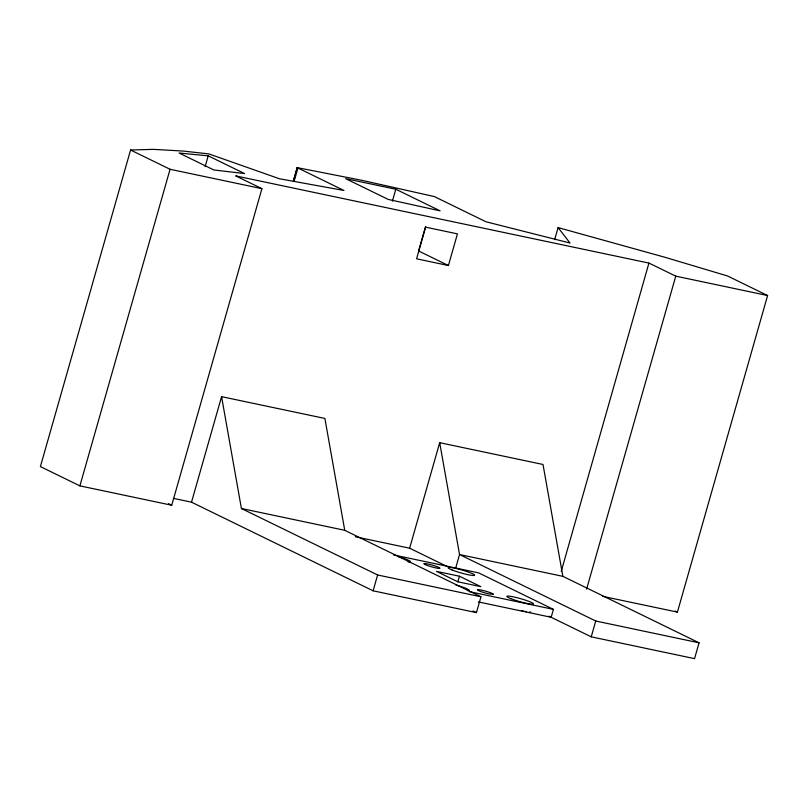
<?xml version="1.0" encoding="UTF-8"?>
<svg xmlns="http://www.w3.org/2000/svg" width="808" height="808" viewBox="0 0 808 808"><rect width="100%" height="100%" fill="white"/><g stroke="black" fill="none" stroke-linecap="round" stroke-linejoin="round"><path stroke-width="1.21" d="M293.365 180.962L297.162 167.63L343.966 190.476L279.437 178.76L208.848 153.904L183.264 151.066L153.419 149.359L130.583 150.015L40.4 466.59L79.891 485.871L171.73 505.242L261.913 188.668L235.774 175.912L649.056 263.115L675.761 276.154L767.6 295.536L677.417 612.111L602.728 596.355M79.891 485.871L170.064 169.286L130.583 150.015M205.141 166.64L208.222 155.843L244.531 173.569L213.837 169.973L179.093 153.015L208.222 155.843M191.516 502.182L221.574 396.657L324.897 418.453L344.743 530.311L480.942 596.779L476.437 612.615L373.114 590.81L191.516 502.182L173.387 498.354M293.466 181.012L297.263 167.68M294.122 181.335L297.92 168.003M392.375 201.222L395.799 189.234L345.642 178.649L388.173 199.404L440.118 210.858L395.799 189.234M425.614 226.351L418.594 250.975L448.41 265.529L457.429 233.866L425.614 227.159L416.595 258.812L448.41 265.529M373.114 590.81L377.619 574.983L241.42 508.505L221.574 396.657M447.279 566.58L409.636 548.208L439.693 442.683L543.016 464.479L562.863 576.336L699.061 642.815L694.557 658.641L591.234 636.835L548.905 616.181M455.682 568.105L459.54 554.54L439.693 442.683M554.641 239.713L558.096 227.593L665.186 257.348L727.543 275.983L767.6 295.536M457.833 581.871L459.439 576.225L436.482 571.377L457.843 581.8L480.8 586.648L459.439 576.225M561.287 571.205L648.925 263.095M393.476 554.904L478.649 572.882L553.43 609.373L551.177 617.282L478.346 601.92M586.618 589.093L675.761 276.154M591.234 636.835L595.738 621.009L459.54 554.54L562.863 576.336M236.088 176.063L236.946 176.154M297.162 167.63L362.297 180.416L434.361 196.576L485.962 221.766L570.024 243.036L558.096 227.593M170.064 169.286L261.913 188.668M241.42 508.505L344.743 530.311M355.318 536.744L409.636 548.208M469.488 591.658L553.43 609.373M377.619 574.983L480.942 596.779M595.738 621.009L699.061 642.815M675.195 611.03L677.417 612.111M473.094 610.979L476.437 612.615M168.458 503.647L171.73 505.242M530.725 612.06A13.797 1.535 15.9 0 1 529.402 612.07M526.452 611.676A13.797 1.535 15.9 0 1 524.564 611.303M523.534 611.08A13.797 1.535 15.9 0 1 521.362 610.565M408.05 561.873A13.797 1.535 15.9 0 0 409.08 560.56L407.181 559.681A13.797 1.535 15.9 0 0 398.122 556.581M455.803 584.952A13.797 1.535 15.9 0 1 467.367 590.597M424.23 563.57L423.968 563.742A8.282 0.919 15.9 0 0 435.936 567.933A8.282 0.919 15.9 0 0 435.896 566.256L433.977 565.62A8.282 0.919 15.9 0 0 424.23 563.57M493.314 594.314L489.103 593.951A8.282 0.919 15.9 0 1 483.033 592.315L481.134 591.678A8.282 0.919 15.9 0 1 479.901 589.82L481.598 590.143A8.282 0.919 15.9 0 1 493.314 594.314M510.777 598.627A13.797 1.535 15.9 0 0 532.977 604.142A13.797 1.535 15.9 0 0 516.655 597.607A13.797 1.535 15.9 0 0 510.777 598.627M452.026 569.953A13.797 1.535 15.9 0 0 474.225 575.468A13.797 1.535 15.9 0 0 457.904 568.933A13.797 1.535 15.9 0 0 452.026 569.953"/></g></svg>
